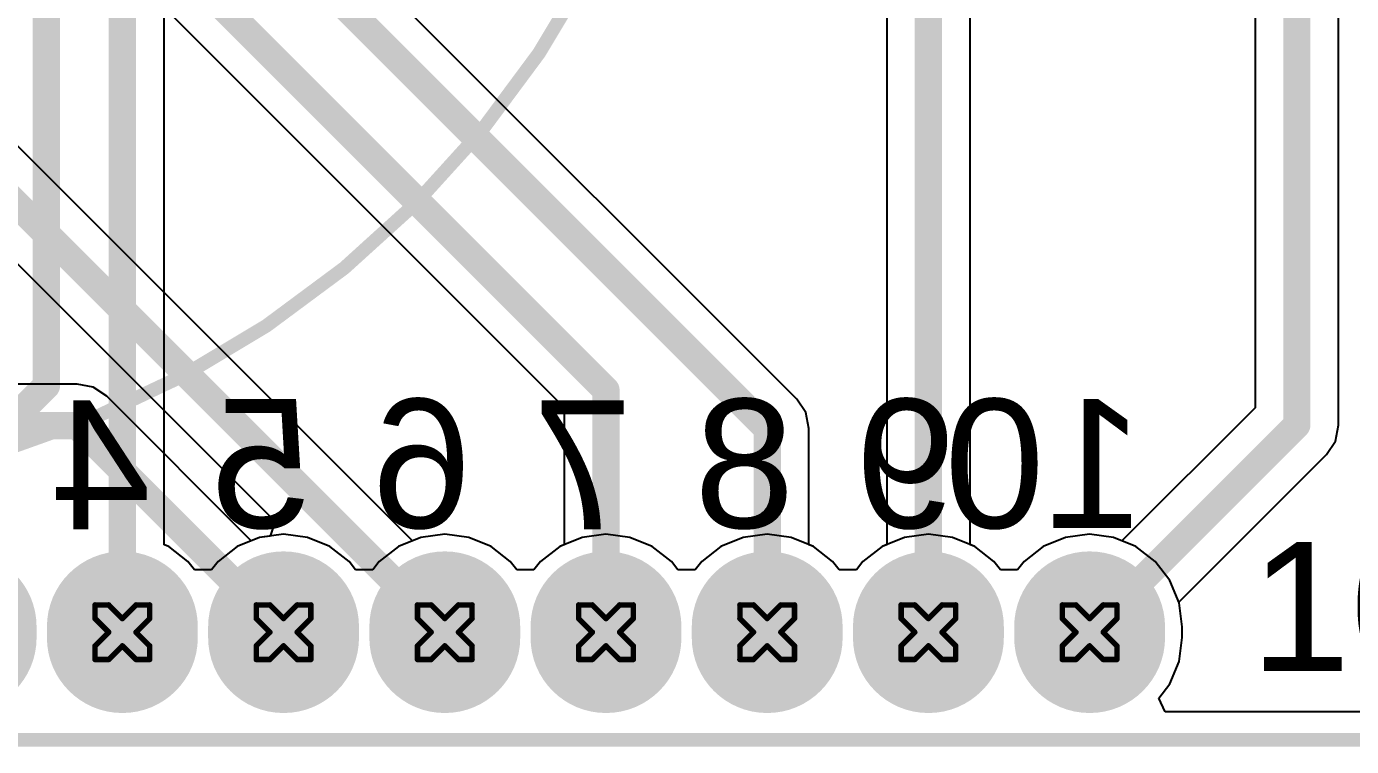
# Model space of a CAD drawing. Header units: inches. Extents: x 0 to 333, y -2 to 66.
# Drawn here: x 15.36 to 27.69, y -0.06 to 6.64 of the extents above; entities that cross this region are included whole.
import ezdxf

# ---------------------------------------------------------------- set-up
doc = ezdxf.new("R2010")
doc.units = ezdxf.units.IN
for name, color, linetype in [('Board Outline', 216, 'Continuous'), ('Bottom Layer', 5, 'Continuous'), ('Bottom Overlay', 54, 'Continuous'), ('Bottom Solder', 6, 'Continuous'), ('Drill Drawing', 1, 'Continuous'), ('Multi-Layer', 9, 'Continuous'), ('Pad Holes', 156, 'Continuous'), ('Top Layer', 1, 'Continuous'), ('Top Overlay', 2, 'Continuous'), ('Top Solder', 216, 'Continuous')]:
    doc.layers.add(name, color=color, linetype=linetype)
doc.styles.add('Arial', font='', dxfattribs={"height": 0.2})
doc.styles.get('Arial').set_extended_font_data('Arial')

# ---------------------------------------------------------------- blocks, each defined once
blk = doc.blocks.new('RKJXT1F42001_2')
at = {"layer": 'Top Overlay', "const_width": 0.127}
blk.add_lwpolyline([(9.2, 0, 1), (-9.2, 0, 1)], format="xyb", close=True, dxfattribs=at)
blk = doc.blocks.new('0_5___T____P___3')
at = {"layer": 'Bottom Layer'}
h = blk.add_hatch(color=5, dxfattribs=at)
edge = h.paths.add_edge_path()
edge.add_arc((-0.05, 0), 0.6, 90, 270)
edge.add_line((-0.05, -0.6), (0.05, -0.6))
edge.add_arc((0.05, 0), 0.6, 270, 450)
edge.add_line((0.05, 0.6), (-0.05, 0.6))
at = {"layer": 'Bottom Solder'}
h = blk.add_hatch(color=6, dxfattribs=at)
edge = h.paths.add_edge_path()
edge.add_arc((-0.05, 0), 0.702, 90, 270)
edge.add_line((-0.05, -0.702), (0.05, -0.702))
edge.add_arc((0.05, 0), 0.702, 270, 450)
edge.add_line((0.05, 0.702), (-0.05, 0.702))
at = {"layer": 'Multi-Layer'}
h = blk.add_hatch(color=9, dxfattribs=at)
edge = h.paths.add_edge_path()
edge.add_arc((-0.05, 0), 0.6, 90, 270)
edge.add_line((-0.05, -0.6), (0.05, -0.6))
edge.add_arc((0.05, 0), 0.6, 270, 450)
edge.add_line((0.05, 0.6), (-0.05, 0.6))
at = {"layer": 'Pad Holes'}
h = blk.add_hatch(color=7, dxfattribs=at)
edge = h.paths.add_edge_path()
edge.add_arc((0, 0), 0.4, 0, 360)
at = {"layer": 'Top Layer'}
h = blk.add_hatch(color=1, dxfattribs=at)
edge = h.paths.add_edge_path()
edge.add_arc((-0.05, 0), 0.6, 90, 270)
edge.add_line((-0.05, -0.6), (0.05, -0.6))
edge.add_arc((0.05, 0), 0.6, 270, 450)
edge.add_line((0.05, 0.6), (-0.05, 0.6))
at = {"layer": 'Top Solder'}
h = blk.add_hatch(color=216, dxfattribs=at)
edge = h.paths.add_edge_path()
edge.add_arc((-0.05, 0), 0.702, 90, 270)
edge.add_line((-0.05, -0.702), (0.05, -0.702))
edge.add_arc((0.05, 0), 0.702, 270, 450)
edge.add_line((0.05, 0.702), (-0.05, 0.702))
blk = doc.blocks.new('0_5___T____P___4')
at = {"layer": 'Bottom Layer'}
h = blk.add_hatch(color=5, dxfattribs=at)
edge = h.paths.add_edge_path()
edge.add_arc((0, -0.05), 0.6, 180, 360)
edge.add_line((0.6, -0.05), (0.6, 0.05))
edge.add_arc((0, 0.05), 0.6, 0, 180)
edge.add_line((-0.6, 0.05), (-0.6, -0.05))
at = {"layer": 'Bottom Solder'}
h = blk.add_hatch(color=6, dxfattribs=at)
edge = h.paths.add_edge_path()
edge.add_arc((0, -0.05), 0.702, 180, 360)
edge.add_line((0.702, -0.05), (0.702, 0.05))
edge.add_arc((0, 0.05), 0.702, 0, 180)
edge.add_line((-0.702, 0.05), (-0.702, -0.05))
at = {"layer": 'Multi-Layer'}
h = blk.add_hatch(color=9, dxfattribs=at)
edge = h.paths.add_edge_path()
edge.add_arc((0, -0.05), 0.6, 180, 360)
edge.add_line((0.6, -0.05), (0.6, 0.05))
edge.add_arc((0, 0.05), 0.6, 0, 180)
edge.add_line((-0.6, 0.05), (-0.6, -0.05))
at = {"layer": 'Pad Holes'}
h = blk.add_hatch(color=7, dxfattribs=at)
edge = h.paths.add_edge_path()
edge.add_arc((0, 0), 0.4, 0, 360)
at = {"layer": 'Top Layer'}
h = blk.add_hatch(color=1, dxfattribs=at)
edge = h.paths.add_edge_path()
edge.add_arc((0, -0.05), 0.6, 180, 360)
edge.add_line((0.6, -0.05), (0.6, 0.05))
edge.add_arc((0, 0.05), 0.6, 0, 180)
edge.add_line((-0.6, 0.05), (-0.6, -0.05))
at = {"layer": 'Top Solder'}
h = blk.add_hatch(color=216, dxfattribs=at)
edge = h.paths.add_edge_path()
edge.add_arc((0, -0.05), 0.702, 180, 360)
edge.add_line((0.702, -0.05), (0.702, 0.05))
edge.add_arc((0, 0.05), 0.702, 0, 180)
edge.add_line((-0.702, 0.05), (-0.702, -0.05))
blk = doc.blocks.new('0_5___T____P___5')
at = {"layer": 'Bottom Layer'}
h = blk.add_hatch(color=5, dxfattribs=at)
edge = h.paths.add_edge_path()
edge.add_arc((0, -0.05), 0.6, 180, 360)
edge.add_line((0.6, -0.05), (0.6, 0.05))
edge.add_arc((0, 0.05), 0.6, 0, 180)
edge.add_line((-0.6, 0.05), (-0.6, -0.05))
at = {"layer": 'Bottom Solder'}
h = blk.add_hatch(color=6, dxfattribs=at)
edge = h.paths.add_edge_path()
edge.add_arc((0, -0.05), 0.702, 180, 360)
edge.add_line((0.702, -0.05), (0.702, 0.05))
edge.add_arc((0, 0.05), 0.702, 0, 180)
edge.add_line((-0.702, 0.05), (-0.702, -0.05))
at = {"layer": 'Multi-Layer'}
h = blk.add_hatch(color=9, dxfattribs=at)
edge = h.paths.add_edge_path()
edge.add_arc((0, -0.05), 0.6, 180, 360)
edge.add_line((0.6, -0.05), (0.6, 0.05))
edge.add_arc((0, 0.05), 0.6, 0, 180)
edge.add_line((-0.6, 0.05), (-0.6, -0.05))
at = {"layer": 'Pad Holes'}
h = blk.add_hatch(color=7, dxfattribs=at)
edge = h.paths.add_edge_path()
edge.add_arc((0, 0), 0.4, 0, 360)
at = {"layer": 'Top Layer'}
h = blk.add_hatch(color=1, dxfattribs=at)
edge = h.paths.add_edge_path()
edge.add_arc((0, -0.05), 0.6, 180, 360)
edge.add_line((0.6, -0.05), (0.6, 0.05))
edge.add_arc((0, 0.05), 0.6, 0, 180)
edge.add_line((-0.6, 0.05), (-0.6, -0.05))
at = {"layer": 'Top Solder'}
h = blk.add_hatch(color=216, dxfattribs=at)
edge = h.paths.add_edge_path()
edge.add_arc((0, -0.05), 0.702, 180, 360)
edge.add_line((0.702, -0.05), (0.702, 0.05))
edge.add_arc((0, 0.05), 0.702, 0, 180)
edge.add_line((-0.702, 0.05), (-0.702, -0.05))
blk = doc.blocks.new('0_5___T____P___8')
at = {"layer": 'Bottom Layer'}
h = blk.add_hatch(color=5, dxfattribs=at)
edge = h.paths.add_edge_path()
edge.add_arc((0, -0.05), 0.6, 180, 360)
edge.add_line((0.6, -0.05), (0.6, 0.05))
edge.add_arc((0, 0.05), 0.6, 0, 180)
edge.add_line((-0.6, 0.05), (-0.6, -0.05))
at = {"layer": 'Bottom Solder'}
h = blk.add_hatch(color=6, dxfattribs=at)
edge = h.paths.add_edge_path()
edge.add_arc((0, -0.05), 0.702, 180, 360)
edge.add_line((0.702, -0.05), (0.702, 0.05))
edge.add_arc((0, 0.05), 0.702, 0, 180)
edge.add_line((-0.702, 0.05), (-0.702, -0.05))
at = {"layer": 'Multi-Layer'}
h = blk.add_hatch(color=9, dxfattribs=at)
edge = h.paths.add_edge_path()
edge.add_arc((0, -0.05), 0.6, 180, 360)
edge.add_line((0.6, -0.05), (0.6, 0.05))
edge.add_arc((0, 0.05), 0.6, 0, 180)
edge.add_line((-0.6, 0.05), (-0.6, -0.05))
at = {"layer": 'Pad Holes'}
h = blk.add_hatch(color=7, dxfattribs=at)
edge = h.paths.add_edge_path()
edge.add_arc((0, 0), 0.4, 0, 360)
at = {"layer": 'Top Layer'}
h = blk.add_hatch(color=1, dxfattribs=at)
edge = h.paths.add_edge_path()
edge.add_arc((0, -0.05), 0.6, 180, 360)
edge.add_line((0.6, -0.05), (0.6, 0.05))
edge.add_arc((0, 0.05), 0.6, 0, 180)
edge.add_line((-0.6, 0.05), (-0.6, -0.05))
at = {"layer": 'Top Solder'}
h = blk.add_hatch(color=216, dxfattribs=at)
edge = h.paths.add_edge_path()
edge.add_arc((0, -0.05), 0.702, 180, 360)
edge.add_line((0.702, -0.05), (0.702, 0.05))
edge.add_arc((0, 0.05), 0.702, 0, 180)
edge.add_line((-0.702, 0.05), (-0.702, -0.05))
blk = doc.blocks.new('0_5___T____P___9')
at = {"layer": 'Bottom Layer'}
h = blk.add_hatch(color=5, dxfattribs=at)
edge = h.paths.add_edge_path()
edge.add_arc((0, -0.05), 0.6, 180, 360)
edge.add_line((0.6, -0.05), (0.6, 0.05))
edge.add_arc((0, 0.05), 0.6, 0, 180)
edge.add_line((-0.6, 0.05), (-0.6, -0.05))
at = {"layer": 'Bottom Solder'}
h = blk.add_hatch(color=6, dxfattribs=at)
edge = h.paths.add_edge_path()
edge.add_arc((0, -0.05), 0.702, 180, 360)
edge.add_line((0.702, -0.05), (0.702, 0.05))
edge.add_arc((0, 0.05), 0.702, 0, 180)
edge.add_line((-0.702, 0.05), (-0.702, -0.05))
at = {"layer": 'Multi-Layer'}
h = blk.add_hatch(color=9, dxfattribs=at)
edge = h.paths.add_edge_path()
edge.add_arc((0, -0.05), 0.6, 180, 360)
edge.add_line((0.6, -0.05), (0.6, 0.05))
edge.add_arc((0, 0.05), 0.6, 0, 180)
edge.add_line((-0.6, 0.05), (-0.6, -0.05))
at = {"layer": 'Pad Holes'}
h = blk.add_hatch(color=7, dxfattribs=at)
edge = h.paths.add_edge_path()
edge.add_arc((0, 0), 0.4, 0, 360)
at = {"layer": 'Top Layer'}
h = blk.add_hatch(color=1, dxfattribs=at)
edge = h.paths.add_edge_path()
edge.add_arc((0, -0.05), 0.6, 180, 360)
edge.add_line((0.6, -0.05), (0.6, 0.05))
edge.add_arc((0, 0.05), 0.6, 0, 180)
edge.add_line((-0.6, 0.05), (-0.6, -0.05))
at = {"layer": 'Top Solder'}
h = blk.add_hatch(color=216, dxfattribs=at)
edge = h.paths.add_edge_path()
edge.add_arc((0, -0.05), 0.702, 180, 360)
edge.add_line((0.702, -0.05), (0.702, 0.05))
edge.add_arc((0, 0.05), 0.702, 0, 180)
edge.add_line((-0.702, 0.05), (-0.702, -0.05))
blk = doc.blocks.new('0_5___T____P___10')
at = {"layer": 'Bottom Layer'}
h = blk.add_hatch(color=5, dxfattribs=at)
edge = h.paths.add_edge_path()
edge.add_arc((0, -0.05), 0.6, 180, 360)
edge.add_line((0.6, -0.05), (0.6, 0.05))
edge.add_arc((0, 0.05), 0.6, 0, 180)
edge.add_line((-0.6, 0.05), (-0.6, -0.05))
at = {"layer": 'Bottom Solder'}
h = blk.add_hatch(color=6, dxfattribs=at)
edge = h.paths.add_edge_path()
edge.add_arc((0, -0.05), 0.702, 180, 360)
edge.add_line((0.702, -0.05), (0.702, 0.05))
edge.add_arc((0, 0.05), 0.702, 0, 180)
edge.add_line((-0.702, 0.05), (-0.702, -0.05))
at = {"layer": 'Multi-Layer'}
h = blk.add_hatch(color=9, dxfattribs=at)
edge = h.paths.add_edge_path()
edge.add_arc((0, -0.05), 0.6, 180, 360)
edge.add_line((0.6, -0.05), (0.6, 0.05))
edge.add_arc((0, 0.05), 0.6, 0, 180)
edge.add_line((-0.6, 0.05), (-0.6, -0.05))
at = {"layer": 'Pad Holes'}
h = blk.add_hatch(color=7, dxfattribs=at)
edge = h.paths.add_edge_path()
edge.add_arc((0, 0), 0.4, 0, 360)
at = {"layer": 'Top Layer'}
h = blk.add_hatch(color=1, dxfattribs=at)
edge = h.paths.add_edge_path()
edge.add_arc((0, -0.05), 0.6, 180, 360)
edge.add_line((0.6, -0.05), (0.6, 0.05))
edge.add_arc((0, 0.05), 0.6, 0, 180)
edge.add_line((-0.6, 0.05), (-0.6, -0.05))
at = {"layer": 'Top Solder'}
h = blk.add_hatch(color=216, dxfattribs=at)
edge = h.paths.add_edge_path()
edge.add_arc((0, -0.05), 0.702, 180, 360)
edge.add_line((0.702, -0.05), (0.702, 0.05))
edge.add_arc((0, 0.05), 0.702, 0, 180)
edge.add_line((-0.702, 0.05), (-0.702, -0.05))
blk = doc.blocks.new('0_5___T____P___11')
at = {"layer": 'Bottom Layer'}
h = blk.add_hatch(color=5, dxfattribs=at)
edge = h.paths.add_edge_path()
edge.add_arc((0, -0.05), 0.6, 180, 360)
edge.add_line((0.6, -0.05), (0.6, 0.05))
edge.add_arc((0, 0.05), 0.6, 0, 180)
edge.add_line((-0.6, 0.05), (-0.6, -0.05))
at = {"layer": 'Bottom Solder'}
h = blk.add_hatch(color=6, dxfattribs=at)
edge = h.paths.add_edge_path()
edge.add_arc((0, -0.05), 0.702, 180, 360)
edge.add_line((0.702, -0.05), (0.702, 0.05))
edge.add_arc((0, 0.05), 0.702, 0, 180)
edge.add_line((-0.702, 0.05), (-0.702, -0.05))
at = {"layer": 'Multi-Layer'}
h = blk.add_hatch(color=9, dxfattribs=at)
edge = h.paths.add_edge_path()
edge.add_arc((0, -0.05), 0.6, 180, 360)
edge.add_line((0.6, -0.05), (0.6, 0.05))
edge.add_arc((0, 0.05), 0.6, 0, 180)
edge.add_line((-0.6, 0.05), (-0.6, -0.05))
at = {"layer": 'Pad Holes'}
h = blk.add_hatch(color=7, dxfattribs=at)
edge = h.paths.add_edge_path()
edge.add_arc((0, 0), 0.4, 0, 360)
at = {"layer": 'Top Layer'}
h = blk.add_hatch(color=1, dxfattribs=at)
edge = h.paths.add_edge_path()
edge.add_arc((0, -0.05), 0.6, 180, 360)
edge.add_line((0.6, -0.05), (0.6, 0.05))
edge.add_arc((0, 0.05), 0.6, 0, 180)
edge.add_line((-0.6, 0.05), (-0.6, -0.05))
at = {"layer": 'Top Solder'}
h = blk.add_hatch(color=216, dxfattribs=at)
edge = h.paths.add_edge_path()
edge.add_arc((0, -0.05), 0.702, 180, 360)
edge.add_line((0.702, -0.05), (0.702, 0.05))
edge.add_arc((0, 0.05), 0.702, 0, 180)
edge.add_line((-0.702, 0.05), (-0.702, -0.05))
blk = doc.blocks.new('0_5___T____P___12')
at = {"layer": 'Bottom Layer'}
h = blk.add_hatch(color=5, dxfattribs=at)
edge = h.paths.add_edge_path()
edge.add_arc((0, -0.05), 0.6, 180, 360)
edge.add_line((0.6, -0.05), (0.6, 0.05))
edge.add_arc((0, 0.05), 0.6, 0, 180)
edge.add_line((-0.6, 0.05), (-0.6, -0.05))
at = {"layer": 'Bottom Solder'}
h = blk.add_hatch(color=6, dxfattribs=at)
edge = h.paths.add_edge_path()
edge.add_arc((0, -0.05), 0.702, 180, 360)
edge.add_line((0.702, -0.05), (0.702, 0.05))
edge.add_arc((0, 0.05), 0.702, 0, 180)
edge.add_line((-0.702, 0.05), (-0.702, -0.05))
at = {"layer": 'Multi-Layer'}
h = blk.add_hatch(color=9, dxfattribs=at)
edge = h.paths.add_edge_path()
edge.add_arc((0, -0.05), 0.6, 180, 360)
edge.add_line((0.6, -0.05), (0.6, 0.05))
edge.add_arc((0, 0.05), 0.6, 0, 180)
edge.add_line((-0.6, 0.05), (-0.6, -0.05))
at = {"layer": 'Pad Holes'}
h = blk.add_hatch(color=7, dxfattribs=at)
edge = h.paths.add_edge_path()
edge.add_arc((0, 0), 0.4, 0, 360)
at = {"layer": 'Top Layer'}
h = blk.add_hatch(color=1, dxfattribs=at)
edge = h.paths.add_edge_path()
edge.add_arc((0, -0.05), 0.6, 180, 360)
edge.add_line((0.6, -0.05), (0.6, 0.05))
edge.add_arc((0, 0.05), 0.6, 0, 180)
edge.add_line((-0.6, 0.05), (-0.6, -0.05))
at = {"layer": 'Top Solder'}
h = blk.add_hatch(color=216, dxfattribs=at)
edge = h.paths.add_edge_path()
edge.add_arc((0, -0.05), 0.702, 180, 360)
edge.add_line((0.702, -0.05), (0.702, 0.05))
edge.add_arc((0, 0.05), 0.702, 0, 180)
edge.add_line((-0.702, 0.05), (-0.702, -0.05))

msp = doc.modelspace()

# ---------------------------------------------------------------- linework, layer by layer
at = {"layer": 'Board Outline', "const_width": 0.127}
msp.add_lwpolyline([(0, 0), (37, 0)], dxfattribs=at)
at = {"layer": 'Bottom Layer'}
for p, q in [((16.638, 1.813), (16.638, 8.723)), ((17.527, 1.882), (17.319, 1.796)), ((17.75, 1.911), (17.527, 1.882)), ((17.973, 1.882), (17.75, 1.911)), ((18.181, 1.796), (17.973, 1.882)), ((19.027, 1.882), (18.819, 1.796)), ((19.25, 1.911), (19.027, 1.882)), ((19.473, 1.882), (19.25, 1.911)), ((19.681, 1.796), (19.473, 1.882)), ((20.527, 1.882), (20.319, 1.796)), ((20.75, 1.911), (20.527, 1.882)), ((20.973, 1.882), (20.75, 1.911)), ((21.181, 1.796), (20.973, 1.882)), ((22.027, 1.882), (21.819, 1.796)), ((22.25, 1.911), (22.027, 1.882)), ((22.473, 1.882), (22.25, 1.911)), ((22.681, 1.796), (22.473, 1.882)), ((23.527, 1.882), (23.319, 1.796)), ((23.75, 1.911), (23.527, 1.882)), ((23.973, 1.882), (23.75, 1.911)), ((24.181, 1.796), (23.973, 1.882)), ((25.027, 1.882), (24.819, 1.796)), ((25.25, 1.911), (25.027, 1.882)), ((25.473, 1.882), (25.25, 1.911)), ((25.681, 1.796), (25.473, 1.882)), ((16.681, 1.796), (16.638, 1.813)), ((16.859, 1.659), (16.681, 1.796)), ((17.319, 1.796), (17.141, 1.659)), ((18.359, 1.659), (18.181, 1.796)), ((18.819, 1.796), (18.641, 1.659)), ((19.859, 1.659), (19.681, 1.796)), ((20.319, 1.796), (20.141, 1.659)), ((21.359, 1.659), (21.181, 1.796)), ((21.819, 1.796), (21.641, 1.659)), ((22.859, 1.659), (22.681, 1.796)), ((23.319, 1.796), (23.141, 1.659)), ((24.359, 1.659), (24.181, 1.796)), ((24.819, 1.796), (24.641, 1.659)), ((25.859, 1.659), (25.681, 1.796)), ((16.92, 1.58), (16.859, 1.659)), ((17.141, 1.659), (17.08, 1.58)), ((18.42, 1.58), (18.359, 1.659)), ((18.641, 1.659), (18.58, 1.58)), ((19.92, 1.58), (19.859, 1.659)), ((20.141, 1.659), (20.08, 1.58)), ((21.42, 1.58), (21.359, 1.659)), ((21.641, 1.659), (21.58, 1.58)), ((22.92, 1.58), (22.859, 1.659)), ((23.141, 1.659), (23.08, 1.58)), ((24.42, 1.58), (24.359, 1.659)), ((24.641, 1.659), (24.58, 1.58)), ((25.996, 1.481), (25.859, 1.659)), ((17.08, 1.58), (16.92, 1.58)), ((18.58, 1.58), (18.42, 1.58)), ((20.08, 1.58), (19.92, 1.58)), ((21.58, 1.58), (21.42, 1.58)), ((23.08, 1.58), (22.92, 1.58)), ((24.58, 1.58), (24.42, 1.58)), ((26.082, 1.273), (25.996, 1.481)), ((26.111, 1.05), (26.082, 1.273)), ((26.111, 0.95), (26.111, 1.05)), ((26.082, 0.727), (26.111, 0.95)), ((25.996, 0.519), (26.082, 0.727)), ((25.894, 0.386), (25.996, 0.519)), ((25.952, 0.259), (25.894, 0.386)), ((34.888, 0.259), (25.952, 0.259))]:
    msp.add_line(p, q, dxfattribs=at)
at = {"layer": 'Bottom Layer', "const_width": 0.254}
for points in [[(15.543, 3.293), (15.543, 14.4)], [(16.25, 1), (16.25, 8.884)], [(13.25, 1), (15.543, 3.293)]]:
    msp.add_lwpolyline(points, dxfattribs=at)
at = {"layer": 'Bottom Layer', "const_width": 0.127}
for points in [[(15.48, 3.293, 1), (15.607, 3.293, 1)], [(15.48, 3.293, 1), (15.607, 3.293, 1)], [(16.186, 1, 1), (16.313, 1, 1)]]:
    msp.add_lwpolyline(points, format="xyb", close=True, dxfattribs=at)
at = {"layer": 'Drill Drawing', "const_width": 0.0508}
for points in [[(15.996, 1.127), (15.996, 1.254)], [(15.996, 1.254), (16.123, 1.254)], [(16.123, 1.254), (16.25, 1.127)], [(16.25, 1.127), (16.377, 1.254)], [(16.377, 1.254), (16.504, 1.254)], [(16.504, 1.127), (16.504, 1.254)], [(17.496, 1.127), (17.496, 1.254)], [(17.496, 1.254), (17.623, 1.254)], [(17.623, 1.254), (17.75, 1.127)], [(17.75, 1.127), (17.877, 1.254)], [(17.877, 1.254), (18.004, 1.254)], [(18.004, 1.127), (18.004, 1.254)], [(18.996, 1.127), (18.996, 1.254)], [(18.996, 1.254), (19.123, 1.254)], [(19.123, 1.254), (19.25, 1.127)], [(19.25, 1.127), (19.377, 1.254)], [(19.377, 1.254), (19.504, 1.254)], [(19.504, 1.127), (19.504, 1.254)], [(20.496, 1.127), (20.496, 1.254)], [(20.496, 1.254), (20.623, 1.254)], [(20.623, 1.254), (20.75, 1.127)], [(20.75, 1.127), (20.877, 1.254)], [(20.877, 1.254), (21.004, 1.254)], [(21.004, 1.127), (21.004, 1.254)], [(21.996, 1.127), (21.996, 1.254)], [(21.996, 1.254), (22.123, 1.254)], [(22.123, 1.254), (22.25, 1.127)], [(22.25, 1.127), (22.377, 1.254)], [(22.377, 1.254), (22.504, 1.254)], [(22.504, 1.127), (22.504, 1.254)], [(23.496, 1.127), (23.496, 1.254)], [(23.496, 1.254), (23.623, 1.254)], [(23.623, 1.254), (23.75, 1.127)], [(23.75, 1.127), (23.877, 1.254)], [(23.877, 1.254), (24.004, 1.254)], [(24.004, 1.127), (24.004, 1.254)], [(24.996, 1.127), (24.996, 1.254)], [(24.996, 1.254), (25.123, 1.254)], [(25.123, 1.254), (25.25, 1.127)], [(25.25, 1.127), (25.377, 1.254)], [(25.377, 1.254), (25.504, 1.254)], [(25.504, 1.127), (25.504, 1.254)], [(15.996, 1.127), (16.123, 1)], [(16.377, 1), (16.504, 1.127)], [(17.496, 1.127), (17.623, 1)], [(17.877, 1), (18.004, 1.127)], [(18.996, 1.127), (19.123, 1)], [(19.377, 1), (19.504, 1.127)], [(20.496, 1.127), (20.623, 1)], [(20.877, 1), (21.004, 1.127)], [(21.996, 1.127), (22.123, 1)], [(22.377, 1), (22.504, 1.127)], [(23.496, 1.127), (23.623, 1)], [(23.877, 1), (24.004, 1.127)], [(24.996, 1.127), (25.123, 1)], [(25.377, 1), (25.504, 1.127)], [(15.996, 0.873), (16.123, 1)], [(16.377, 1), (16.504, 0.873)], [(17.496, 0.873), (17.623, 1)], [(17.877, 1), (18.004, 0.873)], [(18.996, 0.873), (19.123, 1)], [(19.377, 1), (19.504, 0.873)], [(20.496, 0.873), (20.623, 1)], [(20.877, 1), (21.004, 0.873)], [(21.996, 0.873), (22.123, 1)], [(22.377, 1), (22.504, 0.873)], [(23.496, 0.873), (23.623, 1)], [(23.877, 1), (24.004, 0.873)], [(24.996, 0.873), (25.123, 1)], [(25.377, 1), (25.504, 0.873)], [(15.996, 0.746), (15.996, 0.873)], [(16.123, 0.746), (16.25, 0.873)], [(16.25, 0.873), (16.377, 0.746)], [(16.504, 0.746), (16.504, 0.873)], [(17.496, 0.746), (17.496, 0.873)], [(17.623, 0.746), (17.75, 0.873)], [(17.75, 0.873), (17.877, 0.746)], [(18.004, 0.746), (18.004, 0.873)], [(18.996, 0.746), (18.996, 0.873)], [(19.123, 0.746), (19.25, 0.873)], [(19.25, 0.873), (19.377, 0.746)], [(19.504, 0.746), (19.504, 0.873)], [(20.496, 0.746), (20.496, 0.873)], [(20.623, 0.746), (20.75, 0.873)], [(20.75, 0.873), (20.877, 0.746)], [(21.004, 0.746), (21.004, 0.873)], [(21.996, 0.746), (21.996, 0.873)], [(22.123, 0.746), (22.25, 0.873)], [(22.25, 0.873), (22.377, 0.746)], [(22.504, 0.746), (22.504, 0.873)], [(23.496, 0.746), (23.496, 0.873)], [(23.623, 0.746), (23.75, 0.873)], [(23.75, 0.873), (23.877, 0.746)], [(24.004, 0.746), (24.004, 0.873)], [(24.996, 0.746), (24.996, 0.873)], [(25.123, 0.746), (25.25, 0.873)], [(25.25, 0.873), (25.377, 0.746)], [(25.504, 0.746), (25.504, 0.873)], [(15.996, 0.746), (16.123, 0.746)], [(16.377, 0.746), (16.504, 0.746)], [(17.496, 0.746), (17.623, 0.746)], [(17.877, 0.746), (18.004, 0.746)], [(18.996, 0.746), (19.123, 0.746)], [(19.377, 0.746), (19.504, 0.746)], [(20.496, 0.746), (20.623, 0.746)], [(20.877, 0.746), (21.004, 0.746)], [(21.996, 0.746), (22.123, 0.746)], [(22.377, 0.746), (22.504, 0.746)], [(23.496, 0.746), (23.623, 0.746)], [(23.877, 0.746), (24.004, 0.746)], [(24.996, 0.746), (25.123, 0.746)], [(25.377, 0.746), (25.504, 0.746)]]:
    msp.add_lwpolyline(points, dxfattribs=at)
at = {"layer": 'Drill Drawing', "const_width": 0.0254}
for points in [[(15.983, 1.254, 1), (16.009, 1.254, 1)], [(15.983, 1.254, 1), (16.009, 1.254, 1)], [(16.11, 1.254, 1), (16.136, 1.254, 1)], [(16.11, 1.254, 1), (16.136, 1.254, 1)], [(16.364, 1.254, 1), (16.39, 1.254, 1)], [(16.364, 1.254, 1), (16.39, 1.254, 1)], [(16.491, 1.254, 1), (16.517, 1.254, 1)], [(16.491, 1.254, 1), (16.517, 1.254, 1)], [(17.483, 1.254, 1), (17.509, 1.254, 1)], [(17.483, 1.254, 1), (17.509, 1.254, 1)], [(17.61, 1.254, 1), (17.636, 1.254, 1)], [(17.61, 1.254, 1), (17.636, 1.254, 1)], [(17.864, 1.254, 1), (17.89, 1.254, 1)], [(17.864, 1.254, 1), (17.89, 1.254, 1)], [(17.991, 1.254, 1), (18.017, 1.254, 1)], [(17.991, 1.254, 1), (18.017, 1.254, 1)], [(18.983, 1.254, 1), (19.009, 1.254, 1)], [(18.983, 1.254, 1), (19.009, 1.254, 1)], [(19.11, 1.254, 1), (19.136, 1.254, 1)], [(19.11, 1.254, 1), (19.136, 1.254, 1)], [(19.364, 1.254, 1), (19.39, 1.254, 1)], [(19.364, 1.254, 1), (19.39, 1.254, 1)], [(19.491, 1.254, 1), (19.517, 1.254, 1)], [(19.491, 1.254, 1), (19.517, 1.254, 1)], [(20.483, 1.254, 1), (20.509, 1.254, 1)], [(20.483, 1.254, 1), (20.509, 1.254, 1)], [(20.61, 1.254, 1), (20.636, 1.254, 1)], [(20.61, 1.254, 1), (20.636, 1.254, 1)], [(20.864, 1.254, 1), (20.89, 1.254, 1)], [(20.864, 1.254, 1), (20.89, 1.254, 1)], [(20.991, 1.254, 1), (21.017, 1.254, 1)], [(20.991, 1.254, 1), (21.017, 1.254, 1)], [(21.983, 1.254, 1), (22.009, 1.254, 1)], [(21.983, 1.254, 1), (22.009, 1.254, 1)], [(22.11, 1.254, 1), (22.136, 1.254, 1)], [(22.11, 1.254, 1), (22.136, 1.254, 1)], [(22.364, 1.254, 1), (22.39, 1.254, 1)], [(22.364, 1.254, 1), (22.39, 1.254, 1)], [(22.491, 1.254, 1), (22.517, 1.254, 1)], [(22.491, 1.254, 1), (22.517, 1.254, 1)], [(23.483, 1.254, 1), (23.509, 1.254, 1)], [(23.483, 1.254, 1), (23.509, 1.254, 1)], [(23.61, 1.254, 1), (23.636, 1.254, 1)], [(23.61, 1.254, 1), (23.636, 1.254, 1)], [(23.864, 1.254, 1), (23.89, 1.254, 1)], [(23.864, 1.254, 1), (23.89, 1.254, 1)], [(23.991, 1.254, 1), (24.017, 1.254, 1)], [(23.991, 1.254, 1), (24.017, 1.254, 1)], [(24.983, 1.254, 1), (25.009, 1.254, 1)], [(24.983, 1.254, 1), (25.009, 1.254, 1)], [(25.11, 1.254, 1), (25.136, 1.254, 1)], [(25.11, 1.254, 1), (25.136, 1.254, 1)], [(25.364, 1.254, 1), (25.39, 1.254, 1)], [(25.364, 1.254, 1), (25.39, 1.254, 1)], [(25.491, 1.254, 1), (25.517, 1.254, 1)], [(25.491, 1.254, 1), (25.517, 1.254, 1)], [(15.983, 1.127, 1), (16.009, 1.127, 1)], [(15.983, 1.127, 1), (16.009, 1.127, 1)], [(16.237, 1.127, 1), (16.263, 1.127, 1)], [(16.237, 1.127, 1), (16.263, 1.127, 1)], [(16.491, 1.127, 1), (16.517, 1.127, 1)], [(16.491, 1.127, 1), (16.517, 1.127, 1)], [(17.483, 1.127, 1), (17.509, 1.127, 1)], [(17.483, 1.127, 1), (17.509, 1.127, 1)], [(17.737, 1.127, 1), (17.763, 1.127, 1)], [(17.737, 1.127, 1), (17.763, 1.127, 1)], [(17.991, 1.127, 1), (18.017, 1.127, 1)], [(17.991, 1.127, 1), (18.017, 1.127, 1)], [(18.983, 1.127, 1), (19.009, 1.127, 1)], [(18.983, 1.127, 1), (19.009, 1.127, 1)], [(19.237, 1.127, 1), (19.263, 1.127, 1)], [(19.237, 1.127, 1), (19.263, 1.127, 1)], [(19.491, 1.127, 1), (19.517, 1.127, 1)], [(19.491, 1.127, 1), (19.517, 1.127, 1)], [(20.483, 1.127, 1), (20.509, 1.127, 1)], [(20.483, 1.127, 1), (20.509, 1.127, 1)], [(20.737, 1.127, 1), (20.763, 1.127, 1)], [(20.737, 1.127, 1), (20.763, 1.127, 1)], [(20.991, 1.127, 1), (21.017, 1.127, 1)], [(20.991, 1.127, 1), (21.017, 1.127, 1)], [(21.983, 1.127, 1), (22.009, 1.127, 1)], [(21.983, 1.127, 1), (22.009, 1.127, 1)], [(22.237, 1.127, 1), (22.263, 1.127, 1)], [(22.237, 1.127, 1), (22.263, 1.127, 1)], [(22.491, 1.127, 1), (22.517, 1.127, 1)], [(22.491, 1.127, 1), (22.517, 1.127, 1)], [(23.483, 1.127, 1), (23.509, 1.127, 1)], [(23.483, 1.127, 1), (23.509, 1.127, 1)], [(23.737, 1.127, 1), (23.763, 1.127, 1)], [(23.737, 1.127, 1), (23.763, 1.127, 1)], [(23.991, 1.127, 1), (24.017, 1.127, 1)], [(23.991, 1.127, 1), (24.017, 1.127, 1)], [(24.983, 1.127, 1), (25.009, 1.127, 1)], [(24.983, 1.127, 1), (25.009, 1.127, 1)], [(25.237, 1.127, 1), (25.263, 1.127, 1)], [(25.237, 1.127, 1), (25.263, 1.127, 1)], [(25.491, 1.127, 1), (25.517, 1.127, 1)], [(25.491, 1.127, 1), (25.517, 1.127, 1)], [(16.11, 1, 1), (16.136, 1, 1)], [(16.11, 1, 1), (16.136, 1, 1)], [(16.364, 1, 1), (16.39, 1, 1)], [(16.364, 1, 1), (16.39, 1, 1)], [(17.61, 1, 1), (17.636, 1, 1)], [(17.61, 1, 1), (17.636, 1, 1)], [(17.864, 1, 1), (17.89, 1, 1)], [(17.864, 1, 1), (17.89, 1, 1)], [(19.11, 1, 1), (19.136, 1, 1)], [(19.11, 1, 1), (19.136, 1, 1)], [(19.364, 1, 1), (19.39, 1, 1)], [(19.364, 1, 1), (19.39, 1, 1)], [(20.61, 1, 1), (20.636, 1, 1)], [(20.61, 1, 1), (20.636, 1, 1)], [(20.864, 1, 1), (20.89, 1, 1)], [(20.864, 1, 1), (20.89, 1, 1)], [(22.11, 1, 1), (22.136, 1, 1)], [(22.11, 1, 1), (22.136, 1, 1)], [(22.364, 1, 1), (22.39, 1, 1)], [(22.364, 1, 1), (22.39, 1, 1)], [(23.61, 1, 1), (23.636, 1, 1)], [(23.61, 1, 1), (23.636, 1, 1)], [(23.864, 1, 1), (23.89, 1, 1)], [(23.864, 1, 1), (23.89, 1, 1)], [(25.11, 1, 1), (25.136, 1, 1)], [(25.11, 1, 1), (25.136, 1, 1)], [(25.364, 1, 1), (25.39, 1, 1)], [(25.364, 1, 1), (25.39, 1, 1)], [(15.983, 0.873, 1), (16.009, 0.873, 1)], [(15.983, 0.873, 1), (16.009, 0.873, 1)], [(16.237, 0.873, 1), (16.263, 0.873, 1)], [(16.237, 0.873, 1), (16.263, 0.873, 1)], [(16.491, 0.873, 1), (16.517, 0.873, 1)], [(16.491, 0.873, 1), (16.517, 0.873, 1)], [(17.483, 0.873, 1), (17.509, 0.873, 1)], [(17.483, 0.873, 1), (17.509, 0.873, 1)], [(17.737, 0.873, 1), (17.763, 0.873, 1)], [(17.737, 0.873, 1), (17.763, 0.873, 1)], [(17.991, 0.873, 1), (18.017, 0.873, 1)], [(17.991, 0.873, 1), (18.017, 0.873, 1)], [(18.983, 0.873, 1), (19.009, 0.873, 1)], [(18.983, 0.873, 1), (19.009, 0.873, 1)], [(19.237, 0.873, 1), (19.263, 0.873, 1)], [(19.237, 0.873, 1), (19.263, 0.873, 1)], [(19.491, 0.873, 1), (19.517, 0.873, 1)], [(19.491, 0.873, 1), (19.517, 0.873, 1)], [(20.483, 0.873, 1), (20.509, 0.873, 1)], [(20.483, 0.873, 1), (20.509, 0.873, 1)], [(20.737, 0.873, 1), (20.763, 0.873, 1)], [(20.737, 0.873, 1), (20.763, 0.873, 1)], [(20.991, 0.873, 1), (21.017, 0.873, 1)], [(20.991, 0.873, 1), (21.017, 0.873, 1)], [(21.983, 0.873, 1), (22.009, 0.873, 1)], [(21.983, 0.873, 1), (22.009, 0.873, 1)], [(22.237, 0.873, 1), (22.263, 0.873, 1)], [(22.237, 0.873, 1), (22.263, 0.873, 1)], [(22.491, 0.873, 1), (22.517, 0.873, 1)], [(22.491, 0.873, 1), (22.517, 0.873, 1)], [(23.483, 0.873, 1), (23.509, 0.873, 1)], [(23.483, 0.873, 1), (23.509, 0.873, 1)], [(23.737, 0.873, 1), (23.763, 0.873, 1)], [(23.737, 0.873, 1), (23.763, 0.873, 1)], [(23.991, 0.873, 1), (24.017, 0.873, 1)], [(23.991, 0.873, 1), (24.017, 0.873, 1)], [(24.983, 0.873, 1), (25.009, 0.873, 1)], [(24.983, 0.873, 1), (25.009, 0.873, 1)], [(25.237, 0.873, 1), (25.263, 0.873, 1)], [(25.237, 0.873, 1), (25.263, 0.873, 1)], [(25.491, 0.873, 1), (25.517, 0.873, 1)], [(25.491, 0.873, 1), (25.517, 0.873, 1)], [(15.983, 0.746, 1), (16.009, 0.746, 1)], [(15.983, 0.746, 1), (16.009, 0.746, 1)], [(16.11, 0.746, 1), (16.136, 0.746, 1)], [(16.11, 0.746, 1), (16.136, 0.746, 1)], [(16.364, 0.746, 1), (16.39, 0.746, 1)], [(16.364, 0.746, 1), (16.39, 0.746, 1)], [(16.491, 0.746, 1), (16.517, 0.746, 1)], [(16.491, 0.746, 1), (16.517, 0.746, 1)], [(17.483, 0.746, 1), (17.509, 0.746, 1)], [(17.483, 0.746, 1), (17.509, 0.746, 1)], [(17.61, 0.746, 1), (17.636, 0.746, 1)], [(17.61, 0.746, 1), (17.636, 0.746, 1)], [(17.864, 0.746, 1), (17.89, 0.746, 1)], [(17.864, 0.746, 1), (17.89, 0.746, 1)], [(17.991, 0.746, 1), (18.017, 0.746, 1)], [(17.991, 0.746, 1), (18.017, 0.746, 1)], [(18.983, 0.746, 1), (19.009, 0.746, 1)], [(18.983, 0.746, 1), (19.009, 0.746, 1)], [(19.11, 0.746, 1), (19.136, 0.746, 1)], [(19.11, 0.746, 1), (19.136, 0.746, 1)], [(19.364, 0.746, 1), (19.39, 0.746, 1)], [(19.364, 0.746, 1), (19.39, 0.746, 1)], [(19.491, 0.746, 1), (19.517, 0.746, 1)], [(19.491, 0.746, 1), (19.517, 0.746, 1)], [(20.483, 0.746, 1), (20.509, 0.746, 1)], [(20.483, 0.746, 1), (20.509, 0.746, 1)], [(20.61, 0.746, 1), (20.636, 0.746, 1)], [(20.61, 0.746, 1), (20.636, 0.746, 1)], [(20.864, 0.746, 1), (20.89, 0.746, 1)], [(20.864, 0.746, 1), (20.89, 0.746, 1)], [(20.991, 0.746, 1), (21.017, 0.746, 1)], [(20.991, 0.746, 1), (21.017, 0.746, 1)], [(21.983, 0.746, 1), (22.009, 0.746, 1)], [(21.983, 0.746, 1), (22.009, 0.746, 1)], [(22.11, 0.746, 1), (22.136, 0.746, 1)], [(22.11, 0.746, 1), (22.136, 0.746, 1)], [(22.364, 0.746, 1), (22.39, 0.746, 1)], [(22.364, 0.746, 1), (22.39, 0.746, 1)], [(22.491, 0.746, 1), (22.517, 0.746, 1)], [(22.491, 0.746, 1), (22.517, 0.746, 1)], [(23.483, 0.746, 1), (23.509, 0.746, 1)], [(23.483, 0.746, 1), (23.509, 0.746, 1)], [(23.61, 0.746, 1), (23.636, 0.746, 1)], [(23.61, 0.746, 1), (23.636, 0.746, 1)], [(23.864, 0.746, 1), (23.89, 0.746, 1)], [(23.864, 0.746, 1), (23.89, 0.746, 1)], [(23.991, 0.746, 1), (24.017, 0.746, 1)], [(23.991, 0.746, 1), (24.017, 0.746, 1)], [(24.983, 0.746, 1), (25.009, 0.746, 1)], [(24.983, 0.746, 1), (25.009, 0.746, 1)], [(25.11, 0.746, 1), (25.136, 0.746, 1)], [(25.11, 0.746, 1), (25.136, 0.746, 1)], [(25.364, 0.746, 1), (25.39, 0.746, 1)], [(25.364, 0.746, 1), (25.39, 0.746, 1)], [(25.491, 0.746, 1), (25.517, 0.746, 1)], [(25.491, 0.746, 1), (25.517, 0.746, 1)]]:
    msp.add_lwpolyline(points, format="xyb", close=True, dxfattribs=at)
at = {"layer": 'Top Layer'}
for p, q in [((27.566, 2.928), (27.566, 19.532)), ((26.79, 19.371), (26.79, 3.089)), ((22.525, 3.169), (15.134, 10.559)), ((9.659, 10.042), (17.671, 2.029)), ((13.703, 9.75), (20.362, 3.092)), ((18.949, 1.85), (11.305, 9.495)), ((24.138, 1.813), (24.138, 9.528)), ((23.362, 9.367), (23.362, 1.813)), ((15.829, 3.309), (12.131, 3.309)), ((15.978, 3.28), (15.829, 3.309)), ((16.104, 3.196), (15.978, 3.28)), ((17.449, 1.85), (16.104, 3.196)), ((20.362, 3.092), (20.362, 1.813)), ((22.609, 3.043), (22.525, 3.169)), ((26.79, 3.089), (25.551, 1.85)), ((22.638, 2.894), (22.609, 3.043)), ((22.638, 1.813), (22.638, 2.894)), ((27.537, 2.779), (27.566, 2.928)), ((27.453, 2.653), (27.537, 2.779)), ((26.079, 1.28), (27.453, 2.653)), ((17.671, 2.029), (17.626, 1.895)), ((17.527, 1.882), (17.449, 1.85)), ((17.626, 1.895), (17.527, 1.882)), ((19.027, 1.882), (18.949, 1.85)), ((19.25, 1.911), (19.027, 1.882)), ((19.473, 1.882), (19.25, 1.911)), ((19.681, 1.796), (19.473, 1.882)), ((25.027, 1.882), (24.819, 1.796)), ((25.25, 1.911), (25.027, 1.882)), ((25.473, 1.882), (25.25, 1.911)), ((25.551, 1.85), (25.473, 1.882)), ((19.859, 1.659), (19.681, 1.796)), ((20.319, 1.796), (20.141, 1.659)), ((20.362, 1.813), (20.319, 1.796)), ((22.681, 1.796), (22.638, 1.813)), ((22.859, 1.659), (22.681, 1.796)), ((23.319, 1.796), (23.141, 1.659)), ((23.362, 1.813), (23.319, 1.796)), ((24.181, 1.796), (24.138, 1.813)), ((24.359, 1.659), (24.181, 1.796)), ((24.819, 1.796), (24.641, 1.659)), ((19.92, 1.58), (19.859, 1.659)), ((20.141, 1.659), (20.08, 1.58)), ((22.92, 1.58), (22.859, 1.659)), ((23.141, 1.659), (23.08, 1.58)), ((24.42, 1.58), (24.359, 1.659)), ((24.641, 1.659), (24.58, 1.58)), ((20.08, 1.58), (19.92, 1.58)), ((23.08, 1.58), (22.92, 1.58)), ((24.58, 1.58), (24.42, 1.58)), ((26.082, 1.273), (26.079, 1.28)), ((26.111, 1.05), (26.082, 1.273)), ((26.111, 0.95), (26.111, 1.05)), ((26.082, 0.727), (26.111, 0.95)), ((25.996, 0.519), (26.082, 0.727)), ((25.894, 0.386), (25.996, 0.519)), ((25.952, 0.259), (25.894, 0.386)), ((34.888, 0.259), (25.952, 0.259))]:
    msp.add_line(p, q, dxfattribs=at)
at = {"layer": 'Top Layer', "const_width": 0.254}
for points in [[(27.178, 2.928), (27.178, 19.532)], [(7.25, 13), (19.25, 1)], [(14.746, 10.398), (22.25, 2.894)], [(13.978, 10.025), (20.75, 3.253)], [(23.75, 1), (23.75, 9.528)], [(20.75, 1), (20.75, 3.253)], [(11.94, 2.921), (15.829, 2.921)], [(15.829, 2.921), (17.75, 1)], [(22.25, 1), (22.25, 2.894)], [(25.25, 1), (27.178, 2.928)]]:
    msp.add_lwpolyline(points, dxfattribs=at)
at = {"layer": 'Top Layer', "const_width": 0.127}
for points in [[(20.686, 3.253, 1), (20.813, 3.253, 1)], [(20.686, 3.253, 1), (20.813, 3.253, 1)], [(15.765, 2.921, 1), (15.892, 2.921, 1)], [(15.765, 2.921, 1), (15.892, 2.921, 1)], [(22.186, 2.894, 1), (22.313, 2.894, 1)], [(22.186, 2.894, 1), (22.313, 2.894, 1)], [(27.114, 2.928, 1), (27.241, 2.928, 1)], [(27.114, 2.928, 1), (27.241, 2.928, 1)], [(17.686, 1, 1), (17.813, 1, 1)], [(19.186, 1, 1), (19.313, 1, 1)], [(20.686, 1, 1), (20.813, 1, 1)], [(22.186, 1, 1), (22.313, 1, 1)], [(23.686, 1, 1), (23.813, 1, 1)], [(25.186, 1, 1), (25.313, 1, 1)]]:
    msp.add_lwpolyline(points, format="xyb", close=True, dxfattribs=at)

# ---------------------------------------------------------------- block references
msp.add_blockref('RKJXT1F42001_2', (12.478, 11.5))
for name, p, rotation in [('0_5___T____P___8', (14.75, 1), 180), ('0_5___T____P___12', (16.25, 1), 180), ('0_5___T____P___10', (17.75, 1), 180), ('0_5___T____P___11', (19.25, 1), 180), ('0_5___T____P___9', (20.75, 1), 180), ('0_5___T____P___4', (22.25, 1), 180), ('0_5___T____P___3', (23.75, 1), 270), ('0_5___T____P___5', (25.25, 1), 180)]:
    msp.add_blockref(name, p, dxfattribs=dict(rotation=rotation))

# ---------------------------------------------------------------- texts
at = {"layer": 'Bottom Overlay', "style": 'Arial', "text_generation_flag": 2}
for s, p in [('4', (16.516, 1.957)), ('5', (18.005, 1.97)), ('6', (19.504, 1.97)), ('7', (20.999, 1.957)), ('8', (22.503, 1.97)), ('9', (24.003, 1.97)), ('10', (25.763, 1.97))]:
    msp.add_text(s, height=1.2, dxfattribs=at).set_placement(p)
at = {"layer": 'Top Overlay', "style": 'Arial'}
msp.add_text('10', height=1.2, rotation=360, dxfattribs=at).set_placement((26.745, 0.64))

doc.saveas('drawing.dxf')
